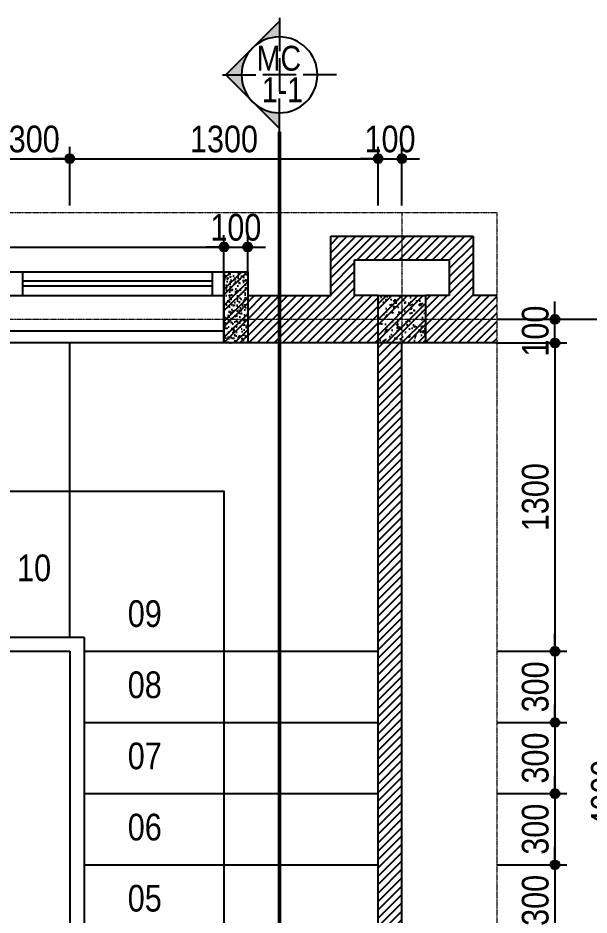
# Model space of a CAD drawing. Header units: millimetres. Extents: x 15144 to 68983, y 5333 to 52444.
# Drawn here: x 24586 to 29402, y 30198 to 37762 of the extents above; entities that cross this region are included whole.
import ezdxf
from ezdxf.enums import TextEntityAlignment as Align

# ---------------------------------------------------------------- set-up
doc = ezdxf.new("R2010")
doc.units = ezdxf.units.MM
doc.linetypes.add('ACAD_ISO10W100', pattern=[18, 12, -3, 0, -3])
for name, color, linetype in [('DIM', 1, 'Continuous'), ('DOOR', 20, 'Continuous'), ('Duong cat', 6, 'Continuous'), ('HACTH', 8, 'Continuous'), ('KYHIEU', 3, 'Continuous'), ('TEXT', 7, 'Continuous'), ('TUONG', 131, 'Continuous')]:
    doc.layers.add(name, color=color, linetype=linetype)
doc.layers.add('NET-THAY', color=2, linetype='Continuous', lineweight=13)
doc.layers.add('TRUC', color=24, linetype='Continuous', lineweight=0)
doc.styles.add('1', font='', dxfattribs={"height": 250})
doc.styles.add('HEL-CONDENSE', font='')
doc.styles.add('VNI-HELVE-CONDENSE', font='')
doc.styles.get('1').set_extended_font_data('VNI-Helve-Condense')
doc.styles.get('HEL-CONDENSE').set_extended_font_data('VNI-Helve-Condense')
doc.styles.get('VNI-HELVE-CONDENSE').set_extended_font_data('VNI-Helve-Condense')
doc.dimstyles.new('D 50', dxfattribs={"dimtxt": 225, "dimasz": 1.5, "dimexe": 100, "dimexo": 0, "dimgap": 50, "dimtad": 1, "dimdec": 0, "dimlfac": 0.5, "dimzin": 13, "dimdsep": 46, "dimtxsty": 'HEL-CONDENSE', "dimblk": 'D50', "dimcen": 0, "dimclrd": 1, "dimclre": 1, "dimclrt": 7, "dimazin": 0, "dimtfac": 1, "dimtdec": 0, "dimtmove": 0, "dimatfit": 3, "dimldrblk": 'D50', "dimfxl": 1, "dimtolj": 1, "dimtzin": 13, "dimarcsym": 0})
pattern_1 = [(45, (-1119567.353, 154358.61), (-35.355339, 35.355339), [])]

# ---------------------------------------------------------------- blocks, each defined once
blk = doc.blocks.new('D50')
at = {"layer": 'DIM'}
blk.add_hatch(color=256, dxfattribs=at).paths.add_polyline_path([(25, 0, 1), (-25, 0, 1)])
blk.add_line((25, 0), (100, 0), dxfattribs=at)
blk.add_circle((0, 0), 25, dxfattribs=at)
blk = doc.blocks.new('*D393')
at = {"layer": 'DEFPOINTS', "color": 0, "transparency": 16777216}
for p in [(28623.3, 35021.5), (28623.3, 32421.5), (29114, 32421.5)]:
    blk.add_point(p, dxfattribs=at)
at = {"layer": 'DIM', "color": 1, "lineweight": -2, "transparency": 16777216}
for p, q in [((28623.3, 35021.5), (29214, 35021.5)), ((29114, 35020), (29114, 32423)), ((28623.3, 32421.5), (29214, 32421.5))]:
    blk.add_line(p, q, dxfattribs=at)
at = {"layer": 'DIM', "color": 1, "lineweight": -2, "transparency": 16777216, "xscale": 1.5, "yscale": 1.5, "zscale": 1.5}
for p, rotation in [((29114, 35021.5), 90), ((29114, 32421.5), 270)]:
    blk.add_blockref('D50', p, dxfattribs=dict(at, rotation=rotation))
at = {"layer": 'DIM', "color": 7, "transparency": 16777216, "insert": (28949.1, 33721.5), "char_height": 225, "attachment_point": 5, "rotation": 90, "style": 'HEL-CONDENSE'}
blk.add_mtext('\\A1;1300', dxfattribs=at)
blk = doc.blocks.new('*D394')
at = {"layer": 'DEFPOINTS', "color": 0, "transparency": 16777216}
for p in [(28623.3, 32421.5), (28623.3, 31821.5), (29114, 31821.5)]:
    blk.add_point(p, dxfattribs=at)
at = {"layer": 'DIM', "color": 1, "lineweight": -2, "transparency": 16777216}
for p, q in [((28623.3, 32421.5), (29214, 32421.5)), ((29114, 32420), (29114, 31823)), ((28623.3, 31821.5), (29214, 31821.5))]:
    blk.add_line(p, q, dxfattribs=at)
at = {"layer": 'DIM', "color": 1, "lineweight": -2, "transparency": 16777216, "xscale": 1.5, "yscale": 1.5, "zscale": 1.5}
for p, rotation in [((29114, 32421.5), 90), ((29114, 31821.5), 270)]:
    blk.add_blockref('D50', p, dxfattribs=dict(at, rotation=rotation))
at = {"layer": 'DIM', "color": 7, "transparency": 16777216, "insert": (28949.1, 32121.5), "char_height": 225, "attachment_point": 5, "rotation": 90, "style": 'HEL-CONDENSE'}
blk.add_mtext('\\A1;300', dxfattribs=at)
blk = doc.blocks.new('*D395')
at = {"layer": 'DEFPOINTS', "color": 0, "transparency": 16777216}
for p in [(28623.3, 31821.5), (28623.3, 31221.5), (29114, 31221.5)]:
    blk.add_point(p, dxfattribs=at)
at = {"layer": 'DIM', "color": 1, "lineweight": -2, "transparency": 16777216}
for p, q in [((28623.3, 31821.5), (29214, 31821.5)), ((29114, 31820), (29114, 31223)), ((28623.3, 31221.5), (29214, 31221.5))]:
    blk.add_line(p, q, dxfattribs=at)
at = {"layer": 'DIM', "color": 1, "lineweight": -2, "transparency": 16777216, "xscale": 1.5, "yscale": 1.5, "zscale": 1.5}
for p, rotation in [((29114, 31821.5), 90), ((29114, 31221.5), 270)]:
    blk.add_blockref('D50', p, dxfattribs=dict(at, rotation=rotation))
at = {"layer": 'DIM', "color": 7, "transparency": 16777216, "insert": (28949.1, 31521.5), "char_height": 225, "attachment_point": 5, "rotation": 90, "style": 'HEL-CONDENSE'}
blk.add_mtext('\\A1;300', dxfattribs=at)
blk = doc.blocks.new('*D396')
at = {"layer": 'DEFPOINTS', "color": 0, "transparency": 16777216}
for p in [(28623.3, 31221.5), (28623.3, 30621.5), (29114, 30621.5)]:
    blk.add_point(p, dxfattribs=at)
at = {"layer": 'DIM', "color": 1, "lineweight": -2, "transparency": 16777216}
for p, q in [((28623.3, 31221.5), (29214, 31221.5)), ((29114, 31220), (29114, 30623)), ((28623.3, 30621.5), (29214, 30621.5))]:
    blk.add_line(p, q, dxfattribs=at)
at = {"layer": 'DIM', "color": 1, "lineweight": -2, "transparency": 16777216, "xscale": 1.5, "yscale": 1.5, "zscale": 1.5}
for p, rotation in [((29114, 31221.5), 90), ((29114, 30621.5), 270)]:
    blk.add_blockref('D50', p, dxfattribs=dict(at, rotation=rotation))
at = {"layer": 'DIM', "color": 7, "transparency": 16777216, "insert": (28949.1, 30921.5), "char_height": 225, "attachment_point": 5, "rotation": 90, "style": 'HEL-CONDENSE'}
blk.add_mtext('\\A1;300', dxfattribs=at)
blk = doc.blocks.new('*D398')
at = {"layer": 'DEFPOINTS', "color": 0, "transparency": 16777216}
for p in [(28623.3, 35221.5), (29114, 35221.5), (28623.3, 35021.5)]:
    blk.add_point(p, dxfattribs=at)
at = {"layer": 'DIM', "color": 1, "lineweight": -2, "transparency": 16777216}
for p, q in [((28623.3, 35221.5), (29214, 35221.5)), ((29114, 35023), (29114, 35220)), ((28623.3, 35021.5), (29214, 35021.5))]:
    blk.add_line(p, q, dxfattribs=at)
at = {"layer": 'DIM', "color": 1, "lineweight": -2, "transparency": 16777216, "xscale": 1.5, "yscale": 1.5, "zscale": 1.5}
for p, rotation in [((29114, 35221.5), 90), ((29114, 35021.5), 270)]:
    blk.add_blockref('D50', p, dxfattribs=dict(at, rotation=rotation))
at = {"layer": 'DIM', "color": 7, "transparency": 16777216, "insert": (28949.1, 35121.5), "char_height": 225, "attachment_point": 5, "rotation": 90, "style": 'HEL-CONDENSE'}
blk.add_mtext('\\A1;100', dxfattribs=at)
blk = doc.blocks.new('*D403')
at = {"layer": 'DEFPOINTS', "color": 0, "transparency": 16777216}
for p in [(25023.3, 36575.3), (24423.3, 36181), (25023.3, 36181)]:
    blk.add_point(p, dxfattribs=at)
at = {"layer": 'DIM', "color": 1, "lineweight": -2, "transparency": 16777216}
for p, q in [((24423.3, 36181), (24423.3, 36675.3)), ((25023.3, 36181), (25023.3, 36675.3)), ((24424.8, 36575.3), (25021.8, 36575.3))]:
    blk.add_line(p, q, dxfattribs=at)
at = {"layer": 'DIM', "color": 1, "lineweight": -2, "transparency": 16777216, "xscale": 1.5, "yscale": 1.5, "zscale": 1.5, "rotation": 180}
blk.add_blockref('D50', (24423.3, 36575.3), dxfattribs=at)
at = {"layer": 'DIM', "color": 1, "lineweight": -2, "transparency": 16777216, "xscale": 1.5, "yscale": 1.5, "zscale": 1.5}
blk.add_blockref('D50', (25023.3, 36575.3), dxfattribs=at)
at = {"layer": 'DIM', "color": 7, "transparency": 16777216, "insert": (24723.3, 36740.2), "char_height": 225, "attachment_point": 5, "style": 'HEL-CONDENSE'}
blk.add_mtext('\\A1;300', dxfattribs=at)
blk = doc.blocks.new('*D571')
at = {"layer": 'DEFPOINTS', "color": 0, "transparency": 16777216}
for p in [(27623.3, 36575.3), (25023.3, 36181), (27623.3, 36181)]:
    blk.add_point(p, dxfattribs=at)
at = {"layer": 'DIM', "color": 1, "lineweight": -2, "transparency": 16777216}
for p, q in [((25023.3, 36181), (25023.3, 36675.3)), ((27623.3, 36181), (27623.3, 36675.3)), ((25024.8, 36575.3), (27621.8, 36575.3))]:
    blk.add_line(p, q, dxfattribs=at)
at = {"layer": 'DIM', "color": 1, "lineweight": -2, "transparency": 16777216, "xscale": 1.5, "yscale": 1.5, "zscale": 1.5, "rotation": 180}
blk.add_blockref('D50', (25023.3, 36575.3), dxfattribs=at)
at = {"layer": 'DIM', "color": 1, "lineweight": -2, "transparency": 16777216, "xscale": 1.5, "yscale": 1.5, "zscale": 1.5}
blk.add_blockref('D50', (27623.3, 36575.3), dxfattribs=at)
at = {"layer": 'DIM', "color": 7, "transparency": 16777216, "insert": (26323.3, 36740.2), "char_height": 225, "attachment_point": 5, "style": 'HEL-CONDENSE'}
blk.add_mtext('\\A1;1300', dxfattribs=at)
blk = doc.blocks.new('*D572')
at = {"layer": 'DEFPOINTS', "color": 0, "transparency": 16777216}
for p in [(27823.3, 36575.3), (27623.3, 36181), (27823.3, 36181)]:
    blk.add_point(p, dxfattribs=at)
at = {"layer": 'DIM', "color": 1, "lineweight": -2, "transparency": 16777216}
for p, q in [((27623.3, 36181), (27623.3, 36675.3)), ((27823.3, 36181), (27823.3, 36675.3)), ((27624.8, 36575.3), (27821.8, 36575.3))]:
    blk.add_line(p, q, dxfattribs=at)
at = {"layer": 'DIM', "color": 1, "lineweight": -2, "transparency": 16777216, "xscale": 1.5, "yscale": 1.5, "zscale": 1.5, "rotation": 180}
blk.add_blockref('D50', (27623.3, 36575.3), dxfattribs=at)
at = {"layer": 'DIM', "color": 1, "lineweight": -2, "transparency": 16777216, "xscale": 1.5, "yscale": 1.5, "zscale": 1.5}
blk.add_blockref('D50', (27823.3, 36575.3), dxfattribs=at)
at = {"layer": 'DIM', "color": 7, "transparency": 16777216, "insert": (27723.3, 36740.2), "char_height": 225, "attachment_point": 5, "style": 'HEL-CONDENSE'}
blk.add_mtext('\\A1;100', dxfattribs=at)
blk = doc.blocks.new('*D575')
at = {"layer": 'DEFPOINTS', "color": 0, "transparency": 16777216}
for p in [(29214, 35221.5), (29214, 27221.5), (29697.2, 27221.5)]:
    blk.add_point(p, dxfattribs=at)
at = {"layer": 'DIM', "color": 1, "lineweight": -2, "transparency": 16777216}
for p, q in [((29214, 35221.5), (29797.2, 35221.5)), ((29697.2, 35220), (29697.2, 27223)), ((29214, 27221.5), (29797.2, 27221.5))]:
    blk.add_line(p, q, dxfattribs=at)
at = {"layer": 'DIM', "color": 1, "lineweight": -2, "transparency": 16777216, "xscale": 1.5, "yscale": 1.5, "zscale": 1.5}
for p, rotation in [((29697.2, 35221.5), 90), ((29697.2, 27221.5), 270)]:
    blk.add_blockref('D50', p, dxfattribs=dict(at, rotation=rotation))
at = {"layer": 'DIM', "color": 7, "transparency": 16777216, "insert": (29532.3, 31221.5), "char_height": 225, "attachment_point": 5, "rotation": 90, "style": 'HEL-CONDENSE'}
blk.add_mtext('\\A1;4000', dxfattribs=at)
blk = doc.blocks.new('*D578')
at = {"layer": 'DEFPOINTS', "color": 0, "transparency": 16777216}
for p in [(28623.3, 30621.5), (28623.3, 30021.5), (29114, 30021.5)]:
    blk.add_point(p, dxfattribs=at)
at = {"layer": 'DIM', "color": 1, "lineweight": -2, "transparency": 16777216}
for p, q in [((28623.3, 30621.5), (29214, 30621.5)), ((29114, 30620), (29114, 30023)), ((28623.3, 30021.5), (29214, 30021.5))]:
    blk.add_line(p, q, dxfattribs=at)
at = {"layer": 'DIM', "color": 1, "lineweight": -2, "transparency": 16777216, "xscale": 1.5, "yscale": 1.5, "zscale": 1.5}
for p, rotation in [((29114, 30621.5), 90), ((29114, 30021.5), 270)]:
    blk.add_blockref('D50', p, dxfattribs=dict(at, rotation=rotation))
at = {"layer": 'DIM', "color": 7, "transparency": 16777216, "insert": (28949.1, 30321.5), "char_height": 225, "attachment_point": 5, "rotation": 90, "style": 'HEL-CONDENSE'}
blk.add_mtext('\\A1;300', dxfattribs=at)
blk = doc.blocks.new('mc2')
at = {"layer": 'KYHIEU', "ltscale": 0.7}
h = blk.add_hatch(color=256, dxfattribs=at)
h.paths.add_polyline_path([(600, 400), (600, 565.7), (317.2, 282.8, -0.198912)])
h.paths.add_polyline_path([(200, 0, -0.198912), (317.2, 282.8), (34.3, 0)])
h.paths.add_polyline_path([(317.2, -282.8, -0.198912), (200, 0), (34.3, 0)])
h.paths.add_polyline_path([(600, -565.7), (600, -400, -0.198912), (317.2, -282.8)])
for p, q in [((600, 600), (600, 250)), ((600, 565.7), (34.3, 0)), ((600, -175), (600, 175)), ((0, 0), (350, 0)), ((600, -565.7), (34.3, 0)), ((775, 0), (425, 0)), ((1200, 0), (850, 0)), ((600, -600), (600, -250))]:
    blk.add_line(p, q, dxfattribs=at)
blk.add_circle((600, 0), 400, dxfattribs=at)
at = {"style": 'VNI-HELVE-CONDENSE'}
for height, p in [(300, (612, 182)), (225, (609, -187.5))]:
    blk.add_attdef('A', text='', height=height, dxfattribs=at).set_placement(p, align=Align.MIDDLE_CENTER)
blk = doc.blocks.new('*D520')
at = {"layer": 'DEFPOINTS', "color": 0, "transparency": 16777216}
for p in [(26323.3, 35830.4), (21323.3, 35621.5), (26323.3, 35621.5)]:
    blk.add_point(p, dxfattribs=at)
at = {"layer": 'DIM', "color": 1, "lineweight": -2, "transparency": 16777216}
for p, q in [((21323.3, 35621.5), (21323.3, 35930.4)), ((26323.3, 35621.5), (26323.3, 35930.4)), ((21324.8, 35830.4), (26321.8, 35830.4))]:
    blk.add_line(p, q, dxfattribs=at)
at = {"layer": 'DIM', "color": 1, "lineweight": -2, "transparency": 16777216, "xscale": 1.5, "yscale": 1.5, "zscale": 1.5, "rotation": 180}
blk.add_blockref('D50', (21323.3, 35830.4), dxfattribs=at)
at = {"layer": 'DIM', "color": 1, "lineweight": -2, "transparency": 16777216, "xscale": 1.5, "yscale": 1.5, "zscale": 1.5}
blk.add_blockref('D50', (26323.3, 35830.4), dxfattribs=at)
at = {"layer": 'DIM', "color": 7, "transparency": 16777216, "insert": (23823.3, 35995.3), "char_height": 225, "attachment_point": 5, "style": 'HEL-CONDENSE'}
blk.add_mtext('\\A1;2500', dxfattribs=at)
blk = doc.blocks.new('*D521')
at = {"layer": 'DEFPOINTS', "color": 0, "transparency": 16777216}
for p in [(26523.3, 35830.4), (26323.3, 35621.5), (26523.3, 35621.5)]:
    blk.add_point(p, dxfattribs=at)
at = {"layer": 'DIM', "color": 1, "lineweight": -2, "transparency": 16777216}
for p, q in [((26323.3, 35621.5), (26323.3, 35930.4)), ((26523.3, 35621.5), (26523.3, 35930.4)), ((26324.8, 35830.4), (26521.8, 35830.4))]:
    blk.add_line(p, q, dxfattribs=at)
at = {"layer": 'DIM', "color": 1, "lineweight": -2, "transparency": 16777216, "xscale": 1.5, "yscale": 1.5, "zscale": 1.5, "rotation": 180}
blk.add_blockref('D50', (26323.3, 35830.4), dxfattribs=at)
at = {"layer": 'DIM', "color": 1, "lineweight": -2, "transparency": 16777216, "xscale": 1.5, "yscale": 1.5, "zscale": 1.5}
blk.add_blockref('D50', (26523.3, 35830.4), dxfattribs=at)
at = {"layer": 'DIM', "color": 7, "transparency": 16777216, "insert": (26423.3, 35995.3), "char_height": 225, "attachment_point": 5, "style": 'HEL-CONDENSE'}
blk.add_mtext('\\A1;100', dxfattribs=at)

msp = doc.modelspace()

# ---------------------------------------------------------------- hatches: boundary and pattern name
at = {"layer": 'HACTH'}
h = msp.add_hatch(dxfattribs=at)
h.set_pattern_fill('ANSI31', color=256, scale=400, style=0)
h.set_pattern_definition(pattern_1)
h.paths.add_polyline_path([(19423.325, 35721.498), (19823.325, 35721.498), (19823.325, 35921.498), (19223.325, 35921.498), (19223.325, 35421.498), (19023.325, 35421.498), (19023.325, 35221.498), (19623.325, 35221.498), (19623.325, 35421.498), (19423.325, 35421.498)])
h.paths.add_polyline_path([(19623.325, 35221.498), (19023.325, 35221.498), (19023.325, 35021.498), (19623.325, 35021.498)])
h.paths.add_polyline_path([(26523.325, 35421.498), (26523.325, 35221.498), (27623.325, 35221.498), (27623.325, 35421.498), (27423.325, 35421.498), (27423.325, 35721.498), (27823.325, 35721.498), (27823.325, 35921.498), (27223.325, 35921.498), (27223.325, 35421.498)])
h.paths.add_polyline_path([(26523.325, 35221.498), (26523.325, 35021.498), (27623.325, 35021.498), (27623.325, 35221.498)])
h.paths.add_polyline_path([(21123.325, 35221.498), (21123.325, 35421.498), (20423.325, 35421.498), (20423.325, 35921.498), (19823.325, 35921.498), (19823.325, 35721.498), (20223.325, 35721.498), (20223.325, 35421.498), (20023.325, 35421.498), (20023.325, 35221.498)])
h.paths.add_polyline_path([(21123.325, 35021.498), (21123.325, 35221.498), (20023.325, 35221.498), (20023.325, 35021.498)])
h = msp.add_hatch(dxfattribs=at)
h.set_pattern_fill('ANSI31', color=256, scale=400, style=0)
h.set_pattern_definition(pattern_1)
h.paths.add_polyline_path([(28623.325, 35421.498), (28423.325, 35421.498), (28423.325, 35921.498), (27823.325, 35921.498), (27823.325, 35721.498), (28223.325, 35721.498), (28223.325, 35421.498), (28023.325, 35421.498), (28023.325, 35221.498), (28623.325, 35221.498)])
h.paths.add_polyline_path([(28623.325, 35221.498), (28023.325, 35221.498), (28023.325, 35021.498), (28623.325, 35021.498)])
h = msp.add_hatch(dxfattribs=at)
h.set_pattern_fill('ANSI32', color=256, scale=10, style=0)
h.set_pattern_definition([(45, (-1289043.15, -98138.38), (-67.351921, 67.351921), []), (45, (-1288998.25, -98138.38), (-67.351921, 67.351921), [])])
h.paths.add_polyline_path([(26523.325, 35621.498), (26323.325, 35621.498), (26323.325, 35221.498), (26523.325, 35221.498)])
h.paths.add_polyline_path([(26523.325, 35221.498), (26323.325, 35221.498), (26323.325, 35021.498), (26523.325, 35021.498)])
h = msp.add_hatch(dxfattribs=at)
h.set_pattern_fill('AR-CONC', color=256, scale=0.5, style=0)
h.set_pattern_definition([(50, (-1289043.15, -98138.38), (91.0923345, -7.9695428), [9.525, -104.775]), (355, (-1289043.15, -98138.38), (-17.621413, 95.5283214), [7.62, -83.82]), (100.451, (-1289035.56, -98139.04), (73.471251, 87.558344), [8.095, -89.045]), (46.1842, (-1289043.15, -98112.98), (135.53952, -21.021164), [14.2875, -157.1625]), (96.6356, (-1289031.86, -98114.73), (118.702117, 123.712778), [12.1425, -133.5675]), (351.184, (-1289043.15, -98112.98), (118.702303, 123.712559), [11.43, -125.73]), (21, (-1289030.45, -98119.33), (75.80744, -51.1327593), [9.525, -104.775]), (326, (-1289030.45, -98119.33), (30.901014, 92.093983), [7.62, -83.82]), (71.4514, (-1289024.14, -98123.59), (106.7082454, 40.961429), [8.095, -89.045]), (37.5, (-1289043.153, -98138.38), (1.5443016, 42.2775194), [0, -82.804, 0, -85.09, 0, -84.1375]), (7.5, (-1289043.153, -98138.38), (33.4098313, 50.0902874), [0, -48.514, 0, -80.899, 0, -32.0675]), (327.5, (-1289071.474, -98138.38), (67.7952976, -2.864372), [0, -31.75, 0, -99.06, 0, -131.445]), (317.5, (-1289084.174, -98138.38), (74.0645907, 12.7132455), [0, -41.275, 0, -65.786, 0, -93.345])])
h.paths.add_polyline_path([(26523.325, 35621.498), (26323.325, 35621.498), (26323.325, 35221.498), (26523.325, 35221.498)])
h.paths.add_polyline_path([(26523.325, 35221.498), (26323.325, 35221.498), (26323.325, 35021.498), (26523.325, 35021.498)])
h = msp.add_hatch(dxfattribs=at)
h.set_pattern_fill('ANSI32', color=256, scale=250, style=0)
h.set_pattern_definition([(45, (-979798.485, 195848.58), (-66.291261, 66.291261), []), (45, (-979754.29, 195848.58), (-66.291261, 66.291261), [])])
h.paths.add_polyline_path([(27823.325, 35421.498), (27623.325, 35421.498), (27623.325, 35221.498), (27823.325, 35221.498)])
h.paths.add_polyline_path([(28023.325, 35421.498), (27823.325, 35421.498), (27823.325, 35221.498), (28023.325, 35221.498)])
h.paths.add_polyline_path([(28023.325, 35221.498), (27823.325, 35221.498), (27823.325, 35021.498), (28023.325, 35021.498)])
h.paths.add_polyline_path([(27823.325, 35221.498), (27623.325, 35221.498), (27623.325, 35021.498), (27823.325, 35021.498)])
h = msp.add_hatch(dxfattribs=at)
h.set_pattern_fill('AR-CONC', color=256, scale=20, style=0)
h.set_pattern_definition([(50, (-979798.49, 195848.58), (143.452037, -12.550427), [15, -165]), (355, (-979798.49, 195848.58), (-27.750267, 150.438427), [12, -132]), (100.4514, (-979786.53, 195847.53), (115.701876, 137.887908), [12.748038, -140.228422]), (46.1842, (-979798.49, 195888.58), (213.44821, -33.103803), [22.5, -247.5]), (96.6356, (-979780.7, 195885.82), (186.93254, 194.823574), [19.122058, -210.3426]), (351.1842, (-979798.49, 195888.58), (186.93239, 194.82372), [18, -198]), (21, (-979778.49, 195878.58), (119.38141, -80.523778), [15, -165]), (326, (-979778.49, 195878.58), (48.663066, 145.03001), [12, -132]), (71.4514, (-979768.54, 195871.87), (168.044526, 64.5061), [12.748038, -140.228422]), (37.5, (-979798.485, 195848.58), (2.431971, 66.5787708), [0, -130.4, 0, -134, 0, -132.5]), (7.5, (-979798.485, 195848.58), (52.6139075, 78.8823424), [0, -76.4, 0, -127.4, 0, -50.5]), (327.5, (-979843.085, 195848.58), (106.7644872, -4.5109743), [0, -50, 0, -156, 0, -207]), (317.5, (-979863.085, 195848.58), (116.637234, 20.0209965), [0, -65, 0, -103.6, 0, -147])])
h.paths.add_polyline_path([(27823.325, 35421.498), (27623.325, 35421.498), (27623.325, 35221.498), (27823.325, 35221.498)])
h.paths.add_polyline_path([(28023.325, 35421.498), (27823.325, 35421.498), (27823.325, 35221.498), (28023.325, 35221.498)])
h.paths.add_polyline_path([(28023.325, 35221.498), (27823.325, 35221.498), (27823.325, 35021.498), (28023.325, 35021.498)])
h.paths.add_polyline_path([(27823.325, 35221.498), (27623.325, 35221.498), (27623.325, 35021.498), (27823.325, 35021.498)])
h = msp.add_hatch(dxfattribs=at)
h.set_pattern_fill('ANSI31', color=256, scale=400, style=0)
h.set_pattern_definition(pattern_1)
h.paths.add_polyline_path([(27823.325, 35021.498), (27623.325, 35021.498), (27623.325, 27421.498), (27823.325, 27421.498)])
h.paths.add_polyline_path([(28623.325, 27221.498), (28023.325, 27221.498), (28023.325, 27021.498), (28623.325, 27021.498)])

# ---------------------------------------------------------------- linework, layer by layer
at = {"layer": 'DOOR'}
for p, q in [((21323.325, 35621.498), (26323.325, 35621.498)), ((24623.325, 35621.498), (24623.325, 35421.498)), ((26223.325, 35621.498), (26223.325, 35421.498)), ((26323.325, 35621.498), (26323.325, 35421.498)), ((21323.325, 35421.498), (26323.325, 35421.498))]:
    msp.add_line(p, q, dxfattribs=at)
at = {"layer": 'DOOR', "color": 251}
for p, q in [((26223.325, 35541.498), (24623.325, 35541.498)), ((26223.325, 35501.498), (24623.325, 35501.498))]:
    msp.add_line(p, q, dxfattribs=at)
at = {"layer": 'Duong cat', "linetype": 'ACAD_ISO10W100', "ltscale": 50, "const_width": 30}
msp.add_lwpolyline([(26790.845, 36802.238), (26790.845, 24656.281)], dxfattribs=at)
at = {"layer": 'NET-THAY', "linetype": 'ByBlock', "lineweight": -2}
for p, q in [((25023.325, 32541.498), (25023.325, 35021.498)), ((22503.325, 32541.498), (25143.325, 32541.498)), ((25143.325, 32541.498), (25143.325, 27421.498)), ((22623.325, 32421.498), (25023.325, 32421.498)), ((25023.325, 32421.498), (25023.325, 27421.498)), ((25143.325, 32421.498), (27623.325, 32421.498)), ((25143.325, 31821.498), (27623.325, 31821.498)), ((25143.325, 31221.498), (27623.325, 31221.498)), ((25143.325, 30621.498), (27623.325, 30621.498))]:
    msp.add_line(p, q, dxfattribs=at)
for points in [[(26323.325, 35121.498), (21323.325, 35121.498)], [(26323.325, 35021.498), (21323.325, 35021.498)]]:
    msp.add_lwpolyline(points, dxfattribs=at)
at = {"layer": 'TEXT'}
msp.add_lwpolyline([(21323.325, 26473.172), (21323.325, 33771.498), (26323.325, 33771.498), (26323.325, 26473.172)], dxfattribs=at)
at = {"layer": 'TRUC', "linetype": 'ACAD_ISO10W100', "ltscale": 0.2}
msp.add_lwpolyline([(19023.325, 36121.498), (28623.325, 36121.498), (28623.325, 25969.029), (19023.325, 25969.029)], close=True, dxfattribs=at)
for points in [[(27823.325, 36121.498), (27823.325, 25969.029)], [(19023.325, 35221.498), (28623.325, 35221.498)]]:
    msp.add_lwpolyline(points, dxfattribs=at)
at = {"layer": 'TUONG'}
for p, q in [((27223.325, 35921.498), (28423.325, 35921.498)), ((28423.325, 35921.498), (28423.325, 35421.498)), ((27423.325, 35421.498), (27423.325, 35721.498)), ((27423.325, 35721.498), (28223.325, 35721.498)), ((28223.325, 35721.498), (28223.325, 35421.498)), ((26323.325, 35421.498), (26323.325, 35021.498)), ((27623.325, 35421.498), (27423.325, 35421.498)), ((28223.325, 35421.498), (28023.325, 35421.498)), ((28623.325, 35421.498), (28423.325, 35421.498)), ((28623.325, 35021.498), (27223.325, 35021.498))]:
    msp.add_line(p, q, dxfattribs=at)
for points in [[(26523.325, 35421.498), (27223.325, 35421.498), (27223.325, 35921.498)], [(27623.325, 27021.498), (27623.325, 35071.498)], [(27223.325, 35021.498), (26323.325, 35021.498)], [(27823.325, 27421.498), (27823.325, 35021.498)]]:
    msp.add_lwpolyline(points, dxfattribs=at)
for points in [[(26323.325, 35621.498), (26523.325, 35621.498), (26523.325, 35021.498), (26323.325, 35021.498)], [(27623.325, 35421.498), (28023.325, 35421.498), (28023.325, 35021.498), (27623.325, 35021.498)]]:
    msp.add_lwpolyline(points, close=True, dxfattribs=at)

# ---------------------------------------------------------------- block references
at = {"layer": 'KYHIEU', "ltscale": 0.7}
ref = msp.add_blockref('mc2', (26310.845, 37282.238), dxfattribs=dict(at, xscale=-0.8000000007450581, yscale=0.7999999995809048, zscale=0.8, rotation=180))
ref.add_attrib('A', 'MC', dxfattribs={"layer": '0', "height": 210, "style": 'VNI-HELVE-CONDENSE'}).set_placement((26786.365, 37422.238), align=Align.MIDDLE_CENTER)
ref.add_attrib('A', '1-1', dxfattribs={"layer": '0', "height": 210, "style": 'VNI-HELVE-CONDENSE'}).set_placement((26817.126, 37156.887), align=Align.MIDDLE_CENTER)

# ---------------------------------------------------------------- texts
at = {"layer": 'TEXT', "char_height": 225, "attachment_point": 1, "style": '1'}
for s, insert in [('10', (24578.879, 33237.986)), ('09', (25512.016, 32852.051)), ('08', (25512.016, 32252.051)), ('07', (25512.016, 31652.051)), ('06', (25512.016, 31052.051)), ('05', (25512.016, 30452.051))]:
    msp.add_mtext(s, dxfattribs=dict(at, insert=insert))

# ---------------------------------------------------------------- dimensions: what is measured, and where the dimension line sits
at = {"layer": 'DIM'}
for base, p1, p2, picture, middle in [((25023.325, 36575.319), (24423.325, 36180.977), (25023.325, 36180.977), '*D403', (24723.325, 36740.219)), ((27623.325, 36575.319), (25023.325, 36180.977), (27623.325, 36180.977), '*D571', (26323.325, 36740.219)), ((26323.325, 35830.35), (21323.325, 35621.498), (26323.325, 35621.498), '*D520', (23823.325, 35995.25))]:
    dim = msp.add_linear_dim(base=base, p1=p1, p2=p2, dimstyle='D 50', dxfattribs=at)
    dim.commit()
    dim.dimension.update_dxf_attribs({"geometry": picture, "text_midpoint": middle})
for base, p1, p2, picture, middle in [((27823.325, 36575.319), (27623.325, 36180.977), (27823.325, 36180.977), '*D572', (27723.325, 36575.319)), ((26523.325, 35830.35), (26323.325, 35621.498), (26523.325, 35621.498), '*D521', (26423.325, 35830.35))]:
    dim = msp.add_linear_dim(base=base, p1=p1, p2=p2, dimstyle='D 50', dxfattribs=at)
    dim.commit()
    dim.dimension.update_dxf_attribs({"geometry": picture, "text_midpoint": middle, "dimtype": 160})
dim = msp.add_linear_dim(base=(29114.034, 35221.498), p1=(28623.325, 35021.498), p2=(28623.325, 35221.498), angle=90, dimstyle='D 50', dxfattribs=at)
dim.commit()
dim.dimension.update_dxf_attribs({"geometry": '*D398', "text_midpoint": (29114.034, 35121.498), "dimtype": 160})
for base, p1, p2, picture, middle in [((29697.218, 27221.498), (29214.034, 35221.498), (29214.034, 27221.498), '*D575', (29532.318, 31221.498)), ((29114.034, 32421.498), (28623.325, 35021.498), (28623.325, 32421.498), '*D393', (28949.134, 33721.498)), ((29114.034, 31821.498), (28623.325, 32421.498), (28623.325, 31821.498), '*D394', (28949.134, 32121.498)), ((29114.034, 31221.498), (28623.325, 31821.498), (28623.325, 31221.498), '*D395', (28949.134, 31521.498)), ((29114.034, 30621.498), (28623.325, 31221.498), (28623.325, 30621.498), '*D396', (28949.134, 30921.498)), ((29114.034, 30021.498), (28623.325, 30621.498), (28623.325, 30021.498), '*D578', (28949.134, 30321.498))]:
    dim = msp.add_linear_dim(base=base, p1=p1, p2=p2, angle=90, dimstyle='D 50', dxfattribs=at)
    dim.commit()
    dim.dimension.update_dxf_attribs({"geometry": picture, "text_midpoint": middle})

doc.saveas('drawing.dxf')
